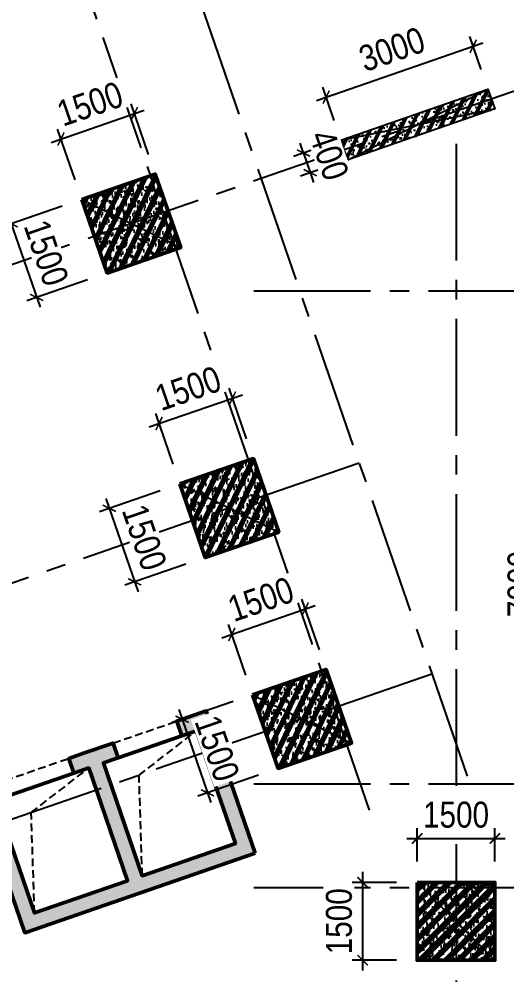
# Model space of a CAD drawing. Header units: millimetres. Extents: x -1534340 to 1713810, y -1348191 to 1114081.
# Drawn here: x 926176 to 935587, y -494294 to -475876 of the extents above; entities that cross this region are included whole.
import ezdxf
from ezdxf.xclip import XClip

# ---------------------------------------------------------------- set-up
doc = ezdxf.new("R2010")
doc.units = ezdxf.units.MM
doc.header["$LTSCALE"] = 100
doc.header["$XCLIPFRAME"] = 0
doc.header["$PDMODE"] = 32
doc.header["$PDSIZE"] = 2.5
doc.linetypes.add('CENTER2', pattern=[1.125, 0.75, -0.125, 0.125, -0.125])
doc.linetypes.add('DASHED', pattern=[4.5, 3, -1.5])
for name, color, linetype in [('ccu11-Khuat', 9, 'DASHED'), ('ccu11-Manh', 8, 'Continuous'), ('ccu12-Truc', 13, 'CENTER2'), ('KC2-DIM', 251, 'Continuous'), ('KT-Hatch', 251, 'Continuous'), ('Xref_ST_MBDV Cot vach 30.7.2022$0$Xref_ST_MBDV Cot vach 30.7.2022|Xref_ST_MBDV Cot vach 30.7.2022|Xref_ST_MBDV Cot vach 30.7.2022|Xref_ST_MBDV Cot vach 30.7.2022|A-WALL-PATT', 251, 'Continuous'), ('Xref_ST_MBDV Cot vach 30.7.2022|Xref_ST_MBDV Cot vach 30.7.2022|Xref_ST_MBDV Cot vach 30.7.2022|Xref_ST_MBDV Cot vach 30.7.2022|KC-Betong', 6, 'Continuous')]:
    doc.layers.add(name, color=color, linetype=linetype)
doc.layers.add('KT-Net cot vach', color=6, linetype='Continuous', lineweight=50)
doc.layers.add('ST_MBDV Cot vach 220805$0$Xref_ST_MBDV Cot vach 30.7.2022$0$KT-Net cot vach', color=6, linetype='Continuous', lineweight=50)
doc.styles.add('Arial Narrow', font='ARIALN.TTF')
doc.dimstyles.new('ccu12-200', dxfattribs={"dimscale": 200, "dimtxt": 2.5, "dimasz": 1, "dimexe": 1, "dimexo": 2, "dimgap": 1, "dimtad": 1, "dimdec": 0, "dimrnd": 5, "dimdsep": 46, "dimtxsty": 'Arial Narrow', "dimblk": 'ARCHTICK', "dimcen": -1, "dimdle": 1, "dimclrd": 256, "dimclre": 256, "dimclrt": 3, "dimadec": 0, "dimazin": 2, "dimtfac": 0.1, "dimtdec": 0, "dimtmove": 0, "dimatfit": 1, "dimldrblk": 'ARCHTICK', "dimfxl": 1, "dimtvp": 0.8333333333333334, "dimtolj": 1, "dimtzin": 12, "dimarcsym": 0})

# ---------------------------------------------------------------- blocks, each defined once
blk = doc.blocks.new('Xref_ST_MBDV Cot vach 30.7.2022$0$Tuong Vay01-flat-1')
at = {"layer": 'Xref_ST_MBDV Cot vach 30.7.2022$0$Xref_ST_MBDV Cot vach 30.7.2022|Xref_ST_MBDV Cot vach 30.7.2022|Xref_ST_MBDV Cot vach 30.7.2022|Xref_ST_MBDV Cot vach 30.7.2022|A-WALL-PATT'}
h = blk.add_hatch(dxfattribs=at)
h.set_pattern_fill('ACET-2D-VATLIEU04', color=256, scale=50, pattern_type=2)
h.set_pattern_definition([(49.99999999999999, (-11139561.83942936, -1407213.44759845), (-225.902473859489, 189.5546824974008), [37.49999998626113, -412.4999998488724]), (355, (-11139561.83942936, -1407213.44759845), (32.12721218541265, 367.2157156157773), [29.99999999490911, -329.9999999440002]), (100.4514, (-11139531.95358936, -1407216.06226845), (-341.2315265778452, -62.9441868767608), [31.87009499667636, -350.57105596344]), (46.18420000000001, (-11139561.83942936, -1407113.44759845), (-319.1804974675179, 306.2520974436775), [56.24999996954708, -618.749999665018]), (96.6356, (-11139517.37105686, -1407120.34425195), (-516.9959221575409, -60.14402179722674), [47.80514400473094, -525.8565000520404]), (351.1842, (-11139561.83942936, -1407113.44759845), (84.74077420309186, 546.3954293043353), [45.00000000792112, -495.0000000871323]), (21, (-11139511.83942936, -1407138.44759845), (-105.6808218676597, 275.3079533968121), [37.49999999934682, -412.499999992815]), (326.0000000000001, (-11139511.83942936, -1407138.44759845), (206.1288045682013, 305.5985201385338), [30.00000001746614, -330.0000001921275]), (71.4514, (-11139486.96831286, -1407155.22340145), (-328.9637652803212, 110.3801005582791), [31.87009499870726, -350.5710559857798]), (37.50000000000001, (-11139561.83942936, -1407213.44759845), (-78.13452938385308, 101.8269011885859), [0, -325.9999998517854, 0, -334.9999998476936, 0, -331.2499998493985]), (7.499999999999999, (-11139561.83942936, -1407213.44759845), (-23.27934638224542, 176.8241910238285), [0, -191.0000000278261, 0, -318.5000000464012, 0, -126.2500000183929]), (327.5, (-11139673.33942936, -1407213.44759845), (71.94441751949489, 112.9301145330537), [0, -125.0000000614986, 0, -390.0000001918756, 0, -517.5000002546042]), (317.5, (-11139723.33942936, -1407213.44759845), (158.0205495897681, 172.4491691102739), [0, -162.4999999478019, 0, -258.9999999168043, 0, -367.4999998819521]), (45, (-11139561.83942936, -1407213.44759845), (-150.2601910028607, 150.2601910026278), []), (45, (-11139561.83942936, -1407152.19759845), (-150.2601910028607, 150.2601910026278), [])])
h.paths.add_polyline_path([(-82665.42454257607, -118500.0088302612), (-81837.41861176863, -121132.0343658989), (-80902.71611081436, -123728.0834242017), (-79862.87874617614, -126283.8385967175), (-78719.63840653747, -128795.0430432414), (-77474.89874527603, -131257.5152608277), (-76130.7324262727, -133667.1548922951), (-74689.37767251953, -136019.9495540815), (-73153.2345392555, -138311.981517314), (-71524.86091735773, -140539.4342316107), (-69806.96827445179, -142698.5986796832), (-68002.4171395041, -144785.8795539467), (-66114.21234000102, -146797.8012427511), (-64145.497998368, -148731.0136179249), (-62099.55229647644, -150582.2976132843), (-59979.78201714717, -152348.5705846979), (-57789.71687134914, -154026.8914431464), (-55533.00362077914, -155614.4655520306), (-53213.40000534989, -157108.6493807235), (-50834.76848621853, -158506.954906286), (-48401.06981415115, -159807.0537564463), (-45916.35643433966, -161006.7810866404), (-43384.76573854871, -162104.1391847725), (-40810.51317570359, -163097.3007977149), (-38197.88523275405, -163984.6121738681), (-35551.23229684308, -164764.5958169776), (-32874.96141154505, -165435.9529462866), (-30173.5289383363, -165997.5656592443), (-27451.44813587703, -166448.4963081502), (-24701.85157574899, -166789.3238736566), (-4396.734290909022, -168938.2567786218), (36420.01678077132, -167648.2249503911), (41836.4863632936, -160718.6374020646), (12445.38596707024, -24367.66042796941), (8472.910947457654, -9248.974452903174), (-4718.707271176856, -5521.400683149928), (-10557.45827306993, -9946.818014640827), (-34021.18647153303, -27848.24941525888), (-39776.65152562223, -32008.57135346811), (-41248.85870469548, -35293.77142358455), (-45787.31564925052, -38574.38242801698), (-49368.4870454669, -38942.00303377653), (-57644.18705056235, -44924.06981060421), (-59844.65461433306, -46601.45355761005), (-61968.93197572604, -48362.30333496258), (-64019.60134904832, -50208.3517090485), (-65993.2459566202, -52136.53199238679), (-67886.59205765836, -54143.61763671576), (-69696.47008413821, -56226.27801198442), (-71419.8706161473, -58381.05012253253), (-73053.93764149398, -60604.33085121214), (-74595.93274202198, -62892.42844269238), (-76043.29574720934, -65241.53179885377), (-77393.615911806, -67647.72832025355), (-78644.64476583898, -70107.01135663176), (-79794.29917307012, -72615.28586126259), (-80840.66479975358, -75168.37520986283), (-81781.99930225872, -77762.02815519366), (-82616.73522835784, -80391.9259061541), (-83343.48262714595, -83053.68931881292), (-83961.03136360087, -85742.88618860021), (-84468.3531336058, -88455.03863057657), (-84864.60300002433, -91185.62932156771), (-85149.1148865223, -93930.11565387133), (-85321.41487544402, -96683.60341540864), (-85381.30445068702, -99529.50948559865), (-85328.50406530127, -102200.8374458619), (-85163.21024433896, -104955.3926120612), (-84885.69993967563, -107700.5945179402), (-84496.42936686985, -110432.1923394061), (-83996.04728951491, -113145.6335586284), (-83385.3738030456, -115836.3975027683)], flags=16)
h.paths.add_polyline_path([(-83625.45879450254, -118780.6341908188), (-82785.20518665202, -121451.592054751), (-81836.67593448795, -124086.0436255364), (-80781.45706173405, -126679.6041032514), (-79621.30565389246, -129227.9548506811), (-78358.15352366865, -131726.8525110248), (-76994.10399421491, -134172.1360737709), (-75531.42839684151, -136559.7338032422), (-73972.56228888594, -138885.6700187323), (-72320.10139823705, -141146.0717144171), (-70576.79730102606, -143337.1750085717), (-68745.55283991061, -145455.3314108832), (-66829.41729043424, -147497.0138977058), (-64831.58128353581, -149458.8227850739), (-62755.37149274349, -151337.4913895966), (-60604.24509477988, -153129.8914679771), (-58381.7840128839, -154833.0384259534), (-56091.68895242736, -156444.0962880657), (-53737.77323871478, -157960.3824199464), (-51323.95646727085, -159379.3719952791), (-48854.25797718205, -160698.7021999834), (-46332.79015832208, -161916.1761666269), (-43763.75160367042, -163029.7666325136), (-41151.42011806555, -164037.6193153583), (-38500.14559506811, -164938.0560009221), (-35814.34277378954, -165729.5773374715), (-33098.48388773762, -166410.8653324069), (-30357.09121792205, -166980.7855469028), (-27594.72956264392, -167438.3889849058), (-24815.98988816142, -167782.8289991841), (-4433.735052675009, -169939.9255319908), (36919.56229590811, -168632.9359166666), (42912.68845487945, -160965.5998827359), (13418.22973546013, -24135.12373521132), (9294.838300889242, -8442.070929647249), (-4925.935208282433, -4423.687328800617), (-11162.76267831214, -9150.82235655561), (-34617.47974592447, -27045.37879939191), (-40579.63196872547, -31355.10398377781), (-42051.83914779872, -34640.30405389448), (-46155.98199344426, -37606.97231750819), (-49737.15338966064, -37974.59292326774), (-58240.31235744618, -44121.0777798905), (-60467.11885703541, -45818.53930653841), (-62622.81900685839, -47605.43596977205), (-64703.8232677374, -49478.79233927629), (-66706.66158131324, -51435.49383058609), (-68628.013630962, -53472.26783320424), (-70464.66541309468, -55585.73726807744), (-72213.55809716694, -57772.38228180911), (-73871.79587351345, -60028.54927773564), (-75436.60120790266, -62350.49395546387), (-76905.37393212318, -64734.34577669739), (-78275.66833624989, -67176.13529814105), (-79545.20269040763, -69671.7966022063), (-80711.86304414831, -72217.17406733404), (-81773.70674647763, -74808.02928769216), (-82728.96568063274, -77440.04813065287), (-83576.04920824617, -80108.84792049509), (-84313.5468179807, -82809.98473610263), (-84940.23047422245, -85538.9608107484), (-85455.05666192248, -88291.23202148662), (-85857.16812421381, -91062.21545574092), (-86145.88844638877, -93847.29761108034), (-86320.75738810934, -96641.83923533), (-86381.51240370423, -99528.87035845965), (-86327.91179009154, -102240.684236032), (-86160.19218073785, -105035.6641918905), (-85878.57688103244, -107821.473743778), (-85483.548480995, -110593.4755141111), (-84975.76463904232, -113347.0545681345), (-84356.0573821161, -116077.6233250971)])
blk = doc.blocks.new('LOI-KD-PN')
at = {"layer": 'KT-Hatch'}
h = blk.add_hatch(dxfattribs=at)
h.set_pattern_fill('BTCT', color=256, scale=40, angle=-70.9528620460035)
h.set_pattern_definition([(339.0471379539965, (-24774.25365491607, -32828.61595608917), (69.90338528047701, -279.3877533547662), [29.99999999999987, -329.999999999998]), (284.0471379539965, (-24774.25365491607, -32828.61595608917), (266.2915946709811, 150.6518396180941), [23.99999999999998, -263.9999999999996]), (29.49853795399646, (-24768.42837132257, -32851.89826755854), (336.1948768307957, -128.7361747717526), [25.49607599999999, -280.4568447999998]), (335.2313379539966, (-24698.63362238393, -32802.50828135805), (76.73314454503657, -425.1305970221304), [45, -495]), (25.6827379539964, (-24692.23921595374, -32837.93583497207), (490.3234749361438, -226.2363583837528), [38.24411519999997, -420.6851999999998]), (280.2313379539964, (-24698.63362238393, -32802.50828135805), (490.3236516953235, -226.2359755744279), [35.99999999999994, -395.9999999999995]), (310.0471379539965, (-24704.4847931515, -32846.8452163068), (-74.31099224333833, -278.2478686892407), [30, -330]), (255.0471379539965, (-24704.4847931515, -32846.8452163068), (305.9413376994765, 2.662340959559032), [24, -264]), (0.4985379539964838, (-24710.67739063944, -32870.03253477591), (231.6301287124563, -275.5857060422185), [25.496076, -280.4568447999999]), (326.5471379539965, (-24774.25365491607, -32828.61595608917), (127.4545480190627, 38.85777900570818), [0, -260.7999999999999, 0, -267.9999999999999, 0, -264.9999999999999]), (296.5471379539965, (-24774.25365491607, -32828.61595608917), (183.4678019936752, -47.98077147784922), [0, -152.8, 0, -254.8, 0, -101]), (256.5471379539965, (-24803.36371224117, -32744.29961981607), (61.15631196729443, -204.7826262224386), [0, -99.99999999999955, 0, -311.9999999999982, 0, -413.9999999999982]), (246.5471379539965, (-24816.41754960665, -32706.48960355006), (113.9778841873155, -207.4352439007965), [0, -129.9999999999991, 0, -207.1999999999991, 0, -293.9999999999983]), (334.0471379539965, (-24774.25365491607, -32828.61595608917), (65.64473241281162, 134.8731593255321), []), (334.0471379539965, (-24751.17751265038, -32895.45525322307), (65.64473241281162, 134.8731593255321), [])])
h.paths.add_polyline_path([(-6325.187296113232, -9137.721440407215), (-7271.590505116852, -6396.495261123753), (-7838.74074910651, -6592.302821607213), (-7740.836968864547, -6875.877943602041), (-7457.261846869951, -6777.974163360312), (-6706.666198349791, -8952.050098654), (-8502.64197098394, -9572.107373518229), (-9253.237619503634, -7398.0314382246), (-8969.662497509038, -7300.12765798287), (-9067.566277750535, -7016.552535988041), (-9634.716521740193, -7212.360096471501), (-9918.291643735254, -7310.26387671323), (-9820.387863493292, -7593.838998708001), (-9536.812741498696, -7495.935218466329), (-8786.217092978535, -9670.011153759959), (-10582.19286561268, -10290.06842862419), (-11332.78851413238, -8115.992493330559), (-11049.21339213778, -8018.08871308883), (-11147.11717237928, -7734.513591094001), (-11714.26741636894, -7930.321151577402), (-10767.86420736578, -10671.54733086075)])
at = {"layer": 'ccu11-Khuat', "color": 6, "ltscale": 0.5}
blk.add_lwpolyline([(-9067.569942107657, -7016.553797144443), (-7838.744412243133, -6592.304086298274)], dxfattribs=at)
at = {"layer": 'ccu11-Khuat', "ltscale": 0.5, "elevation": 1.490472173669433e-05}
for points in [[(-8502.64197098394, -9572.107373518229), (-8565.79011890199, -7636.755803425389), (-7457.261846869951, -6777.97416336037)], [(-10582.19286561268, -10290.06842862419), (-10645.34101353073, -8354.716858531348), (-9536.812741498696, -7495.935218466329)]]:
    blk.add_lwpolyline(points, dxfattribs=at)
at = {"layer": 'ccu11-Khuat', "color": 6, "ltscale": 0.5, "elevation": 1.490472173669433e-05}
blk.add_lwpolyline([(-11147.1208355159, -7734.514855785063), (-9918.291643735254, -7310.263876713114)], dxfattribs=at)
at = {"layer": 'ST_MBDV Cot vach 220805$0$Xref_ST_MBDV Cot vach 30.7.2022$0$KT-Net cot vach', "elevation": 1.490472173669433e-05}
blk.add_lwpolyline([(-6325.187296113232, -9137.721440407215), (-7271.590505116852, -6396.495261123753), (-7838.74074910651, -6592.302821607213), (-7740.836968864547, -6875.877943602041), (-7457.261846869951, -6777.974163360312), (-6706.666198349791, -8952.050098654), (-8502.64197098394, -9572.107373518229), (-9253.237619503634, -7398.0314382246), (-8969.662497509038, -7300.12765798287), (-9067.566277750535, -7016.552535988041), (-9634.716521740193, -7212.360096471501), (-9918.291643735254, -7310.26387671323), (-9820.387863493292, -7593.838998708001), (-9536.812741498696, -7495.935218466329), (-8786.217092978535, -9670.011153759959), (-10582.19286561268, -10290.06842862419), (-11332.78851413238, -8115.992493330559), (-11049.21339213778, -8018.08871308883), (-11147.11717237928, -7734.513591094001), (-11714.26741636894, -7930.321151577402), (-10767.86420736578, -10671.54733086075)], close=True, dxfattribs=at)
at = {"layer": 'ST_MBDV Cot vach 220805$0$Xref_ST_MBDV Cot vach 30.7.2022$0$KT-Net cot vach', "color": 6, "elevation": 1.490472173669433e-05}
for points in [[(-8969.666160645429, -7300.128922673874), (-7740.836968864547, -6875.877943602041)], [(-11049.21705527441, -8018.089977779891), (-9820.387863493292, -7593.838998707943)]]:
    blk.add_lwpolyline(points, dxfattribs=at)
blk = doc.blocks.new('Grid-ST-flat-3')
at = {"layer": 'ccu12-Truc', "ltscale": 30}
for p, q in [((354060.2251921427, -35261.67722702224), (370215.9049475128, -82056.07930523856)), ((352169.7243788354, -35914.36909527634), (368325.4041342058, -82708.77117349271)), ((377787.2916931123, -66547.80383867014), (314639.5431473439, -88349.44587364572)), ((369999.3874795341, -69862.92378625314), (369999.3874795341, -104409.5824195731)), ((366096.2468389631, -72696.27186137123), (425824.0468604062, -72696.27186137007)), ((368131.1051668772, -76017.52440288517), (316532.3495662729, -93831.89823189395)), ((369534.392683656, -80082.1011514843), (317935.6370837544, -97896.47498025041)), ((366096.2468389794, -82196.27186137065), (425824.0468603973, -82196.27186136972)), ((366096.2468389806, -84196.27186137141), (425824.046860399, -84196.27186136867))]:
    blk.add_line(p, q, dxfattribs=at)
blk = doc.blocks.new('*U150')
h = blk.add_hatch()
h.set_pattern_fill('VATLIEU04', color=250, scale=40, style=0, pattern_type=2)
h.set_pattern_definition([(49.99999999999999, (-549.9999999999709, 3049.999999999996), (286.9040730403014, -25.10085399303804), [30, -330]), (355, (-549.9999999999709, 3049.999999999996), (-55.50053344520001, 300.8768534800047), [24, -264]), (100.4514, (-526.0913279999709, 3047.908263999996), (231.4037526856086, 275.7758168243814), [25.496076, -280.4568448]), (46.18420000000001, (-549.9999999999709, 3129.999999999996), (426.8964194502578, -66.20760573160723), [45, -495]), (96.6356, (-514.4253019999708, 3124.482677199996), (373.8650822194813, 389.6471483601767), [38.2441152, -420.6852]), (351.1842, (-549.9999999999709, 3129.999999999996), (373.8647780534509, 389.6474403701299), [36, -396]), (21, (-509.9999999999709, 3109.999999999996), (238.7628208473847, -161.0475562661355), [30, -330]), (326.0000000000001, (-509.9999999999709, 3109.999999999996), (97.32613276863269, 290.0600180187412), [24, -264]), (71.4514, (-490.1031067999709, 3096.579357599996), (336.089051432596, 129.012198683981), [25.496076, -280.4568448]), (37.50000000000001, (-549.9999999999709, 3049.999999999996), (4.863942126916267, 133.1575415325246), [0, -260.8, 0, -268, 0, -265]), (7.499999999999999, (-549.9999999999709, 3049.999999999996), (105.2278149768594, 157.7646847529441), [0, -152.8, 0, -254.8, 0, -101]), (327.5, (-639.1999999999709, 3049.999999999996), (213.5289744689636, -9.021948693751902), [0, -100, 0, -312, 0, -414]), (317.5, (-679.1999999999709, 3049.999999999996), (233.2744677369545, 40.04199293292709), [0, -130, 0, -207.2, 0, -294]), (45, (-549.9999999999709, 3049.999999999996), (-120.2081528017131, 120.2081528017131), []), (45, (-549.9999999999709, 3098.999999999996), (-120.2081528017131, 120.2081528017131), [])])
h.paths.add_polyline_path([(-475, -474.9999999999998), (-75, -475.0000000000038), (-74.9999999999709, 2524.999999999996), (-474.9999999999709, 2525)])
at = {"color": 6, "ltscale": 0.25}
blk.add_lwpolyline([(-475, -474.9999999999998), (-75, -475.0000000000038), (-74.9999999999709, 2524.999999999996), (-474.9999999999709, 2525)], close=True, dxfattribs=at)
at = {"layer": 'Defpoints', "linetype": 'ByBlock', "ltscale": 30}
for p, q in [((-75, -475.0000000000038), (-474.9999999999709, 2525)), ((-475, -474.9999999999998), (-74.9999999999709, 2524.999999999996))]:
    blk.add_line(p, q, dxfattribs=at)
blk = doc.blocks.new('*U151')
h = blk.add_hatch()
h.set_pattern_fill('VATLIEU04', color=250, scale=40, style=0, pattern_type=2)
h.set_pattern_definition([(49.99999999999999, (550, -550), (286.9040730403014, -25.10085399303804), [30, -330]), (355, (550, -550), (-55.50053344520001, 300.8768534800047), [24, -264]), (100.4514, (573.908672, -552.091736), (231.4037526856086, 275.7758168243814), [25.496076, -280.4568448]), (46.18420000000001, (550, -470), (426.8964194502578, -66.20760573160723), [45, -495]), (96.6356, (585.574698, -475.5173228), (373.8650822194813, 389.6471483601767), [38.2441152, -420.6852]), (351.1842, (550, -470), (373.8647780534509, 389.6474403701299), [36, -396]), (21, (590, -490), (238.7628208473847, -161.0475562661355), [30, -330]), (326.0000000000001, (590, -490), (97.32613276863269, 290.0600180187412), [24, -264]), (71.4514, (609.8968932, -503.4206424), (336.089051432596, 129.012198683981), [25.496076, -280.4568448]), (37.50000000000001, (550, -550), (4.863942126916267, 133.1575415325246), [0, -260.8, 0, -268, 0, -265]), (7.499999999999999, (550, -550), (105.2278149768594, 157.7646847529441), [0, -152.8, 0, -254.8, 0, -101]), (327.5, (460.8, -550), (213.5289744689636, -9.021948693751902), [0, -100, 0, -312, 0, -414]), (317.5, (420.8, -550), (233.2744677369545, 40.04199293292709), [0, -130, 0, -207.2, 0, -294]), (45, (550, -550), (-120.2081528017131, 120.2081528017131), []), (45, (550, -501), (-120.2081528017131, 120.2081528017131), [])])
h.paths.add_polyline_path([(-475, 475), (1025, 475), (1025, -1025), (-475, -1025)])
at = {"color": 6, "ltscale": 0.25}
blk.add_lwpolyline([(-475, 475), (1025, 475), (1025, -1025), (-475, -1025)], close=True, dxfattribs=at)
at = {"layer": 'Defpoints', "linetype": 'ByBlock', "ltscale": 30}
for p, q in [((1025, 475), (-475, -1025)), ((-475, 475), (1025, -1025))]:
    blk.add_line(p, q, dxfattribs=at)
blk = doc.blocks.new('MBDV-B1-T1-PN')
at = {"layer": 'KT-Net cot vach', "rotation": 19.04713795399666}
for p in [(54421.11339610536, -13610.03426996863), (56313.91916608065, -19092.48685226683), (57717.20733091282, -23157.06337712682)]:
    blk.add_blockref('*U151', p, dxfattribs=at)
at = {"layer": 'KT-Net cot vach'}
blk.add_blockref('*U151', (60761.8044734241, -26951.6161660137), dxfattribs=at)
at = {"layer": 'Xref_ST_MBDV Cot vach 30.7.2022|Xref_ST_MBDV Cot vach 30.7.2022|Xref_ST_MBDV Cot vach 30.7.2022|Xref_ST_MBDV Cot vach 30.7.2022|KC-Betong', "linetype": 'ByBlock', "xscale": -0.9999999999999989, "rotation": 289.0471379532163}
blk.add_blockref('*U150', (59241.89047800889, -11945.67000419629), dxfattribs=at)
blk = doc.blocks.new('_ARCHTICK')
at = {"color": 0, "linetype": 'ByBlock', "const_width": 0.15}
blk.add_lwpolyline([(-0.5, -0.5), (0.5, 0.5)], dxfattribs=at)
blk = doc.blocks.new('*D1010')
at = {"layer": 'Defpoints', "color": 0, "ltscale": 0.5, "transparency": 16777216}
for p in [(928401.4460648099, -477696.0176815551), (928803.748963635, -478861.2749712277), (927385.8733536608, -479350.7938724362)]:
    blk.add_point(p, dxfattribs=at)
at = {"layer": 'KC2-DIM', "lineweight": -2, "ltscale": 0.5, "transparency": 16777216}
for p, q in [((928673.2105899793, -478483.1748085679), (928336.1768779822, -477506.9676002252)), ((926794.520373506, -478250.8057695914), (928590.4961461398, -477630.7484947273)), ((927255.3349800053, -478972.6937097764), (926918.3012680081, -477996.4865014337))]:
    blk.add_line(p, q, dxfattribs=at)
at = {"layer": 'KC2-DIM', "lineweight": -2, "ltscale": 0.5, "transparency": 16777216, "xscale": 200, "yscale": 200, "zscale": 200}
for p, rotation in [((928401.4460648099, -477696.0176815551), 19.04713795399314), ((926983.5704548359, -478185.5365827635), 199.0471379539931)]:
    blk.add_blockref('_ARCHTICK', p, dxfattribs=dict(at, rotation=rotation))
at = {"layer": 'KC2-DIM', "color": 3, "ltscale": 0.5, "transparency": 16777216, "insert": (927543.9273636831, -477510.4173886952), "char_height": 500, "attachment_point": 5, "rotation": 19.04713795399314, "style": 'Arial Narrow', "bg_fill": 3, "box_fill_scale": 1.1, "bg_fill_color": 256, "bg_fill_true_color": 13158600, "bg_fill_transparency": 0}
blk.add_mtext('\\A1;1500', dxfattribs=at)
blk = doc.blocks.new('*D1011')
at = {"layer": 'Defpoints', "color": 0, "ltscale": 0.5, "transparency": 16777216}
for p in [(927385.8733536608, -479350.7938724363), (927875.3922548695, -480768.6694824104), (926514.4164960042, -481238.5438164949)]:
    blk.add_point(p, dxfattribs=at)
at = {"layer": 'KC2-DIM', "lineweight": -2, "ltscale": 0.5, "transparency": 16777216}
for p, q in [((927007.773191001, -479481.3322460919), (925835.8475134657, -479885.9373933485)), ((925959.6284079677, -479631.6181251908), (926579.6856828319, -481427.5938978248)), ((927497.2920922097, -480899.2078560661), (926325.3664146743, -481303.8130033227))]:
    blk.add_line(p, q, dxfattribs=at)
at = {"layer": 'KC2-DIM', "lineweight": -2, "ltscale": 0.5, "transparency": 16777216, "xscale": 200, "yscale": 200, "zscale": 200}
for p, rotation in [((926024.8975947956, -479820.6682065207), 109.0471379539931), ((926514.4164960042, -481238.5438164949), 289.0471379539931)]:
    blk.add_blockref('_ARCHTICK', p, dxfattribs=dict(at, rotation=rotation))
at = {"layer": 'KC2-DIM', "color": 3, "ltscale": 0.5, "transparency": 16777216, "insert": (926700.0167888638, -480381.0251153678), "char_height": 500, "attachment_point": 5, "rotation": 289.0471379539931, "style": 'Arial Narrow', "bg_fill": 3, "box_fill_scale": 1.1, "bg_fill_color": 256, "bg_fill_true_color": 13158600, "bg_fill_transparency": 0}
blk.add_mtext('\\A1;1500', dxfattribs=at)
blk = doc.blocks.new('*D1012')
at = {"layer": 'Defpoints', "color": 0, "ltscale": 0.5, "transparency": 16777216}
for p in [(930294.2518347853, -483178.4702638532), (930696.5547336104, -484343.7275535258), (929278.6791236363, -484833.2464547344)]:
    blk.add_point(p, dxfattribs=at)
at = {"layer": 'KC2-DIM', "lineweight": -2, "ltscale": 0.5, "transparency": 16777216}
for p, q in [((928687.3261434815, -483733.2583518896), (930483.3019161152, -483113.2010770254)), ((930566.0163599547, -483965.6273908661), (930228.9826479576, -482989.4201825233)), ((929148.1407499807, -484455.1462920746), (928811.1070379836, -483478.9390837318))]:
    blk.add_line(p, q, dxfattribs=at)
at = {"layer": 'KC2-DIM', "lineweight": -2, "ltscale": 0.5, "transparency": 16777216, "xscale": 200, "yscale": 200, "zscale": 200}
for p, rotation in [((930294.2518347853, -483178.4702638532), 19.04713795399314), ((928876.3762248114, -483667.9891650617), 199.0471379539931)]:
    blk.add_blockref('_ARCHTICK', p, dxfattribs=dict(at, rotation=rotation))
at = {"layer": 'KC2-DIM', "color": 3, "ltscale": 0.5, "transparency": 16777216, "insert": (929436.7331336584, -482992.8699709934), "char_height": 500, "attachment_point": 5, "rotation": 19.04713795399314, "style": 'Arial Narrow', "bg_fill": 3, "box_fill_scale": 1.1, "bg_fill_color": 256, "bg_fill_true_color": 13158600, "bg_fill_transparency": 0}
blk.add_mtext('\\A1;1500', dxfattribs=at)
blk = doc.blocks.new('*D1013')
at = {"layer": 'Defpoints', "color": 0, "ltscale": 0.5, "transparency": 16777216}
for p in [(929278.6791236362, -484833.2464547345), (929768.1980248446, -486251.1220647085), (928407.2222659794, -486720.996398793)]:
    blk.add_point(p, dxfattribs=at)
at = {"layer": 'KC2-DIM', "lineweight": -2, "ltscale": 0.5, "transparency": 16777216}
for p, q in [((928900.5789609764, -484963.7848283901), (927728.6532834411, -485368.3899756467)), ((927852.4341779432, -485114.070707489), (928472.4914528072, -486910.0464801228)), ((929390.0978621849, -486381.6604383641), (928218.1721846495, -486786.2655856207))]:
    blk.add_line(p, q, dxfattribs=at)
at = {"layer": 'KC2-DIM', "lineweight": -2, "ltscale": 0.5, "transparency": 16777216, "xscale": 200, "yscale": 200, "zscale": 200}
for p, rotation in [((927917.703364771, -485303.1207888189), 109.0471379539931), ((928407.2222659794, -486720.996398793), 289.0471379539931)]:
    blk.add_blockref('_ARCHTICK', p, dxfattribs=dict(at, rotation=rotation))
at = {"layer": 'KC2-DIM', "color": 3, "ltscale": 0.5, "transparency": 16777216, "insert": (928592.8225588393, -485863.477697666), "char_height": 500, "attachment_point": 5, "rotation": 289.0471379539931, "style": 'Arial Narrow', "bg_fill": 3, "box_fill_scale": 1.1, "bg_fill_color": 256, "bg_fill_true_color": 13158600, "bg_fill_transparency": 0}
blk.add_mtext('\\A1;1500', dxfattribs=at)
blk = doc.blocks.new('*D1048')
at = {"layer": 'Defpoints', "color": 0, "ltscale": 0.5, "transparency": 16777216}
for p in [(931697.5399996176, -487243.0467887133), (932099.8428984425, -488408.3040783858), (930681.9672884684, -488897.8229795943)]:
    blk.add_point(p, dxfattribs=at)
at = {"layer": 'KC2-DIM', "lineweight": -2, "ltscale": 0.5, "transparency": 16777216}
for p, q in [((931969.3045247869, -488030.203915726), (931632.2708127898, -487053.9967073834)), ((930090.6143083136, -487797.8348767495), (931886.5900809475, -487177.7776018854)), ((930551.4289148127, -488519.7228169345), (930214.3952028156, -487543.5156085919))]:
    blk.add_line(p, q, dxfattribs=at)
at = {"layer": 'KC2-DIM', "lineweight": -2, "ltscale": 0.5, "transparency": 16777216, "xscale": 200, "yscale": 200, "zscale": 200}
for p, rotation in [((931697.5399996176, -487243.0467887133), 19.04713795399314), ((930279.6643896435, -487732.5656899218), 199.0471379539931)]:
    blk.add_blockref('_ARCHTICK', p, dxfattribs=dict(at, rotation=rotation))
at = {"layer": 'KC2-DIM', "color": 3, "ltscale": 0.5, "transparency": 16777216, "insert": (930840.0212984905, -487057.4464958535), "char_height": 500, "attachment_point": 5, "rotation": 19.04713795399314, "style": 'Arial Narrow', "bg_fill": 3, "box_fill_scale": 1.1, "bg_fill_color": 256, "bg_fill_true_color": 13158600, "bg_fill_transparency": 0}
blk.add_mtext('\\A1;1500', dxfattribs=at)
blk = doc.blocks.new('*D1049')
at = {"layer": 'Defpoints', "color": 0, "ltscale": 0.5, "transparency": 16777216}
for p in [(930681.9672884683, -488897.8229795943), (931171.4861896768, -490315.6985895685), (929810.5104308117, -490785.5729236529)]:
    blk.add_point(p, dxfattribs=at)
at = {"layer": 'KC2-DIM', "lineweight": -2, "ltscale": 0.5, "transparency": 16777216}
for p, q in [((930303.8671258085, -489028.36135325), (929131.9414482733, -489432.9665005066)), ((929255.7223427753, -489178.6472323489), (929875.7796176395, -490974.6230049828)), ((930793.386027017, -490446.2369632241), (929621.4603494818, -490850.8421104808))]:
    blk.add_line(p, q, dxfattribs=at)
at = {"layer": 'KC2-DIM', "lineweight": -2, "ltscale": 0.5, "transparency": 16777216, "xscale": 200, "yscale": 200, "zscale": 200}
for p, rotation in [((929320.9915296031, -489367.6973136788), 109.0471379539931), ((929810.5104308117, -490785.5729236529), 289.0471379539931)]:
    blk.add_blockref('_ARCHTICK', p, dxfattribs=dict(at, rotation=rotation))
at = {"layer": 'KC2-DIM', "color": 3, "ltscale": 0.5, "transparency": 16777216, "insert": (929996.1107236715, -489928.0542225259), "char_height": 500, "attachment_point": 5, "rotation": 289.0471379539931, "style": 'Arial Narrow', "bg_fill": 3, "box_fill_scale": 1.1, "bg_fill_color": 256, "bg_fill_true_color": 13158600, "bg_fill_transparency": 0}
blk.add_mtext('\\A1;1500', dxfattribs=at)
blk = doc.blocks.new('*D1100')
at = {"layer": 'Defpoints', "color": 0, "ltscale": 0.5, "transparency": 16777216}
for p in [(933855.5726928546, -492511.355392924), (932804.3027078799, -494011.355392924), (933855.5726928546, -494011.355392924)]:
    blk.add_point(p, dxfattribs=at)
at = {"layer": 'KC2-DIM', "lineweight": -2, "ltscale": 0.5, "transparency": 16777216}
for p, q in [((932804.3027078799, -492311.355392924), (932804.3027078799, -494211.355392924)), ((933455.5726928546, -492511.355392924), (932604.3027078799, -492511.355392924)), ((933455.5726928546, -494011.355392924), (932604.3027078799, -494011.355392924))]:
    blk.add_line(p, q, dxfattribs=at)
at = {"layer": 'KC2-DIM', "lineweight": -2, "ltscale": 0.5, "transparency": 16777216, "xscale": 200, "yscale": 200, "zscale": 200}
for p, rotation in [((932804.3027078799, -492511.355392924), 90), ((932804.3027078799, -494011.355392924), 270)]:
    blk.add_blockref('_ARCHTICK', p, dxfattribs=dict(at, rotation=rotation))
at = {"layer": 'KC2-DIM', "color": 3, "ltscale": 0.5, "transparency": 16777216, "insert": (932349.0162140187, -493261.3553929242), "char_height": 500, "attachment_point": 5, "rotation": 90, "style": 'Arial Narrow', "bg_fill": 3, "box_fill_scale": 1.1, "bg_fill_color": 256, "bg_fill_true_color": 13158600, "bg_fill_transparency": 0}
blk.add_mtext('\\A1;1500', dxfattribs=at)
blk = doc.blocks.new('*D1101')
at = {"layer": 'Defpoints', "color": 0, "ltscale": 0.5, "transparency": 16777216}
for p in [(935355.5726928541, -491665.2410618627), (933855.5726928541, -492511.3553929238), (935355.5726928541, -492511.3553929238)]:
    blk.add_point(p, dxfattribs=at)
at = {"layer": 'KC2-DIM', "lineweight": -2, "ltscale": 0.5, "transparency": 16777216}
for p, q in [((933855.5726928541, -492111.3553929238), (933855.5726928541, -491465.2410618627)), ((935355.5726928541, -492111.3553929238), (935355.5726928541, -491465.2410618627)), ((933655.5726928541, -491665.2410618627), (935555.5726928541, -491665.2410618627))]:
    blk.add_line(p, q, dxfattribs=at)
at = {"layer": 'KC2-DIM', "lineweight": -2, "ltscale": 0.5, "transparency": 16777216, "xscale": 200, "yscale": 200, "zscale": 200, "rotation": 180}
blk.add_blockref('_ARCHTICK', (933855.5726928541, -491665.2410618627), dxfattribs=at)
at = {"layer": 'KC2-DIM', "lineweight": -2, "ltscale": 0.5, "transparency": 16777216, "xscale": 200, "yscale": 200, "zscale": 200}
blk.add_blockref('_ARCHTICK', (935355.5726928541, -491665.2410618627), dxfattribs=at)
at = {"layer": 'KC2-DIM', "color": 3, "ltscale": 0.5, "transparency": 16777216, "insert": (934605.5726928541, -491209.9545680019), "char_height": 500, "attachment_point": 5, "style": 'Arial Narrow', "bg_fill": 3, "box_fill_scale": 1.1, "bg_fill_color": 256, "bg_fill_true_color": 13158600, "bg_fill_transparency": 0}
blk.add_mtext('\\A1;1500', dxfattribs=at)
blk = doc.blocks.new('*D1073')
at = {"layer": 'KC2-DIM', "lineweight": -2, "ltscale": 0.5, "transparency": 16777216}
for p, q in [((931662.3063030372, -478456.219801185), (931597.037116212, -478267.1697198543)), ((932008.0405366763, -478336.8557039658), (931473.2562217064, -478521.4889880102)), ((931662.3063030372, -478456.219801185), (931792.8446766876, -478834.3199638465)), ((932138.5789103266, -478714.9558666273), (931603.7945953568, -478899.5891506717)), ((931792.8446766876, -478834.3199638465), (931858.1138635128, -479023.3700451773))]:
    blk.add_line(p, q, dxfattribs=at)
at = {"layer": 'KC2-DIM', "lineweight": -2, "ltscale": 0.5, "transparency": 16777216, "xscale": 200, "yscale": 200, "zscale": 200}
for p, rotation in [((931662.3063030372, -478456.219801185), 289.0471379532064), ((931792.8446766876, -478834.3199638465), 109.0471379532064)]:
    blk.add_blockref('_ARCHTICK', p, dxfattribs=dict(at, rotation=rotation))
at = {"layer": 'KC2-DIM', "color": 3, "ltscale": 0.5, "transparency": 16777216, "insert": (932157.9352333284, -478496.6889863817), "char_height": 500, "attachment_point": 5, "rotation": 289.0471379532064, "style": 'Arial Narrow', "bg_fill": 3, "box_fill_scale": 1.1, "bg_fill_color": 256, "bg_fill_true_color": 13158600, "bg_fill_transparency": 0}
blk.add_mtext('\\A1;400', dxfattribs=at)
at = {"layer": 'Defpoints', "color": 0, "ltscale": 0.5, "transparency": 16777216}
for p in [(932386.1406993379, -478206.3173303154), (932516.6790729882, -478584.4174929769), (931792.8446766876, -478834.3199638465)]:
    blk.add_point(p, dxfattribs=at)
blk = doc.blocks.new('*D1074')
at = {"layer": 'Defpoints', "color": 0, "ltscale": 0.5, "transparency": 16777216}
for p in [(934936.0052684251, -476399.2181221178), (935221.8919192994, -477227.2795279365), (932386.1406993377, -478206.3173303154)]:
    blk.add_point(p, dxfattribs=at)
at = {"layer": 'KC2-DIM', "lineweight": -2, "ltscale": 0.5, "transparency": 16777216}
for p, q in [((935091.3535456489, -476849.179365275), (934870.7360816, -476210.1680407871)), ((931911.2039671326, -477443.5251113218), (935125.0553497559, -476333.9489352926)), ((932255.6023256872, -477828.2171676538), (932034.9848616382, -477189.2058431659))]:
    blk.add_line(p, q, dxfattribs=at)
at = {"layer": 'KC2-DIM', "lineweight": -2, "ltscale": 0.5, "transparency": 16777216, "xscale": 200, "yscale": 200, "zscale": 200}
for p, rotation in [((934936.0052684251, -476399.2181221178), 19.04713795321794), ((932100.2540484634, -477378.2559244966), 199.0471379532179)]:
    blk.add_blockref('_ARCHTICK', p, dxfattribs=dict(at, rotation=rotation))
at = {"layer": 'KC2-DIM', "color": 3, "ltscale": 0.5, "transparency": 16777216, "insert": (933369.5487623102, -476458.3772798412), "char_height": 500, "attachment_point": 5, "rotation": 19.047137953217934, "style": 'Arial Narrow', "bg_fill": 3, "box_fill_scale": 1.1, "bg_fill_color": 256, "bg_fill_true_color": 13158600, "bg_fill_transparency": 0}
blk.add_mtext('\\A1;3000', dxfattribs=at)
blk = doc.blocks.new('*D1092')
at = {"layer": 'Defpoints', "color": 0, "ltscale": 0.5, "transparency": 16777216}
for p in [(936306.8648845525, -482811.3553938005), (937055.5727098348, -482811.3553938005), (937055.5727098376, -490711.3553938004)]:
    blk.add_point(p, dxfattribs=at)
at = {"layer": 'KC2-DIM', "lineweight": -2, "ltscale": 0.5, "transparency": 16777216}
for p, q in [((936306.8648845525, -490911.3553938004), (936306.8648845525, -482611.3553938005)), ((936655.5727098348, -482811.3553938005), (936106.8648845525, -482811.3553938005)), ((936655.5727098376, -490711.3553938004), (936106.8648845525, -490711.3553938004))]:
    blk.add_line(p, q, dxfattribs=at)
at = {"layer": 'KC2-DIM', "lineweight": -2, "ltscale": 0.5, "transparency": 16777216, "xscale": 200, "yscale": 200, "zscale": 200}
for p, rotation in [((936306.8648845525, -482811.3553938005), 90), ((936306.8648845525, -490711.3553938004), 270)]:
    blk.add_blockref('_ARCHTICK', p, dxfattribs=dict(at, rotation=rotation))
at = {"layer": 'KC2-DIM', "color": 3, "ltscale": 0.5, "transparency": 16777216, "insert": (935851.5783906913, -486761.3553938006), "char_height": 500, "attachment_point": 5, "rotation": 90, "style": 'Arial Narrow', "bg_fill": 3, "box_fill_scale": 1.1, "bg_fill_color": 256, "bg_fill_true_color": 13158600, "bg_fill_transparency": 0}
blk.add_mtext('\\A1;7900', dxfattribs=at)

msp = doc.modelspace()

# ---------------------------------------------------------------- block references
ref = msp.add_blockref('Xref_ST_MBDV Cot vach 30.7.2022$0$Tuong Vay01-flat-1', (942937.7587098863, -339010.0912266203))
XClip(ref).set_block_clipping_path([(-91541.67363452361, -190955.66829734467), (52438.32550173579, -76158.0499385341)])
msp.add_blockref('Grid-ST-flat-3', (564606.1853842187, -408415.083977497))
at = {"layer": 'ccu11-Manh'}
msp.add_blockref('MBDV-B1-T1-PN', (873568.7682194301, -466034.7392269101), dxfattribs=at)
at = {"layer": 'KC2-DIM'}
msp.add_blockref('LOI-KD-PN', (937055.5727098348, -482811.3553937307), dxfattribs=at)

# ---------------------------------------------------------------- next in the draw order: dimensions: what is measured, and where the dimension line sits
at = {"layer": 'KC2-DIM', "ltscale": 0.5}
for base, p1, p2, angle, picture, middle, dimtype in [((928401.4460648099, -477696.0176815551), (927385.8733536608, -479350.7938724362), (928803.748963635, -478861.2749712276), 19.047137953995247, '*D1010', (927692.508259823, -477940.7771321592), 161), ((931792.8446766876, -478834.3199638465), (932386.1406993378, -478206.3173303154), (932516.6790729882, -478584.4174929769), 289.04713795320913, '*D1073', (931727.5754898624, -478645.2698825158), 161), ((930294.2518347853, -483178.4702638532), (929278.6791236361, -484833.2464547344), (930696.5547336102, -484343.7275535258), 19.047137953995247, '*D1012', (929585.3140297984, -483423.2297144574), 161), ((931697.5399996176, -487243.0467887133), (930681.9672884683, -488897.8229795943), (932099.8428984424, -488408.3040783858), 19.047137953991044, '*D1048', (930988.6021946304, -487487.8062393175), 161), ((932804.3027078799, -494011.355392924), (933855.5726928541, -492511.3553929238), (933855.5726928541, -494011.3553929238), 90, '*D1100', (932804.3027078796, -493261.3553929242), 160)]:
    dim = msp.add_linear_dim(base=base, p1=p1, p2=p2, angle=angle, dimstyle='ccu12-200', override={"dimfxl": 150, "dimtfill": 1}, dxfattribs=at)
    dim.commit()
    dim.dimension.update_dxf_attribs({"geometry": picture, "text_midpoint": middle, "dimtype": dimtype})

# ---------------------------------------------------------------- next in the draw order: dimensions: what is measured, and where the dimension line sits
dim = msp.add_aligned_dim(p1=(932386.1406993378, -478206.3173303154), p2=(935221.8919192994, -477227.2795279367), distance=876.0233267184732, dimstyle='ccu12-200', override={"dimfxl": 150, "dimtfill": 1}, dxfattribs=at)
dim.commit()
dim.dimension.update_dxf_attribs({"geometry": '*D1074', "text_midpoint": (933369.5487623102, -476458.3772798412)})
for base, p1, p2, angle, picture, middle in [((926514.4164960042, -481238.5438164949), (927385.8733536608, -479350.7938724362), (927875.3922548693, -480768.6694824103), 289.04713795399385, '*D1011', (926269.6570453999, -480529.6060115077)), ((928407.2222659794, -486720.996398793), (929278.6791236361, -484833.2464547344), (929768.1980248446, -486251.1220647085), 289.04713795399385, '*D1013', (928162.4628153753, -486012.0585938059)), ((929810.5104308117, -490785.5729236529), (930681.9672884683, -488897.8229795943), (931171.4861896768, -490315.6985895685), 289.04713795399243, '*D1049', (929565.7509802075, -490076.6351186658))]:
    dim = msp.add_linear_dim(base=base, p1=p1, p2=p2, angle=angle, dimstyle='ccu12-200', override={"dimfxl": 150, "dimtfill": 1}, dxfattribs=at)
    dim.commit()
    dim.dimension.update_dxf_attribs({"geometry": picture, "text_midpoint": middle, "dimtype": 161})
dim = msp.add_linear_dim(base=(935355.5726928541, -491665.2410618627), p1=(933855.5726928541, -492511.3553929238), p2=(935355.5726928541, -492511.3553929238), dimstyle='ccu12-200', override={"dimfxl": 150, "dimtfill": 1}, dxfattribs=at)
dim.commit()
dim.dimension.update_dxf_attribs({"geometry": '*D1101', "text_midpoint": (934605.5726928541, -491665.2410618627), "dimtype": 160})

# ---------------------------------------------------------------- next in the draw order: dimensions: what is measured, and where the dimension line sits
dim = msp.add_linear_dim(base=(936306.8648845525, -482811.3553938005), p1=(937055.5727098371, -490711.3553938002), p2=(937055.5727098343, -482811.3553938002), angle=90, dimstyle='ccu12-200', override={"dimfxl": 150, "dimtfill": 1}, dxfattribs=at)
dim.commit()
dim.dimension.update_dxf_attribs({"geometry": '*D1092', "text_midpoint": (935851.5783906913, -486761.3553938006)})

doc.saveas('drawing.dxf')
